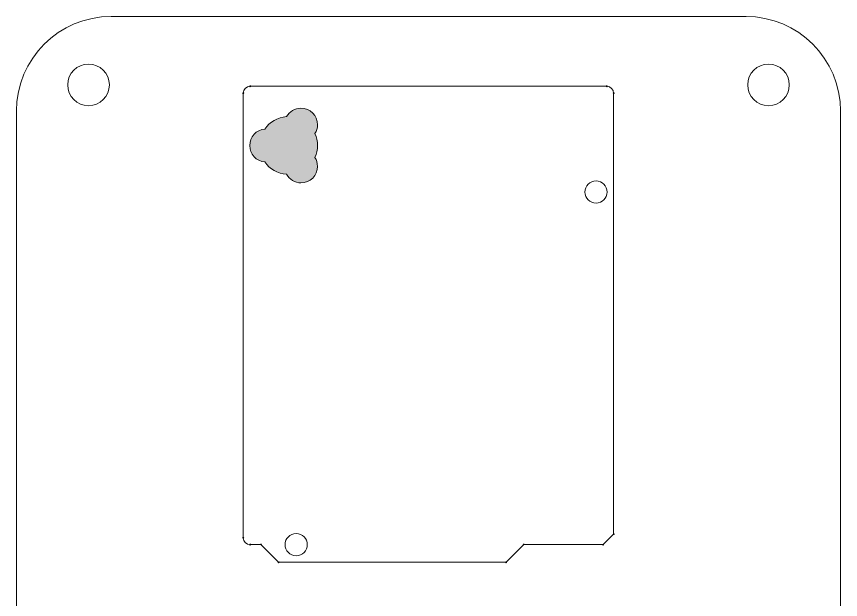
# Model space of a CAD drawing. Header units: inches. Extents: x 7 to 387, y -180 to -7.
# Drawn here: x 7.4 to 126.1, y -91.4 to -7.3 of the extents above; entities that cross this region are included whole.
import ezdxf

# ---------------------------------------------------------------- set-up
doc = ezdxf.new("R2010")
doc.units = ezdxf.units.IN
doc.header["$MEASUREMENT"] = 0
doc.layers.add('Layer 1', color=7, linetype='Continuous')

# ---------------------------------------------------------------- blocks, each defined once
blk = doc.blocks.new('block 2')
at = {"layer": 'Layer 1', "color": 1, "lineweight": 9, "true_color": 0xff0000}
blk.add_open_spline([(47.68, -81.84), (48.57, -81.84), (49.28, -82.55), (49.28, -83.44), (49.28, -84.32), (48.57, -85.04), (47.68, -85.04), (46.8, -85.04), (46.08, -84.32), (46.08, -83.44), (46.08, -82.55), (46.8, -81.84), (47.68, -81.84), (47.68, -81.84), (47.68, -81.84), (47.68, -81.84)], degree=3, knots=[0, 0, 0, 0, 1, 1, 1, 2, 2, 2, 3, 3, 3, 4, 4, 4, 5, 5, 5, 5], dxfattribs=at)
blk = doc.blocks.new('block 3')
at = {"layer": 'Layer 1', "color": 1, "lineweight": 9, "true_color": 0xff0000}
blk.add_open_spline([(90.86, -31.04), (91.75, -31.04), (92.46, -31.75), (92.46, -32.64), (92.46, -33.52), (91.75, -34.24), (90.86, -34.24), (89.98, -34.24), (89.26, -33.52), (89.26, -32.64), (89.26, -31.75), (89.98, -31.04), (90.86, -31.04), (90.86, -31.04), (90.86, -31.04), (90.86, -31.04)], degree=3, knots=[0, 0, 0, 0, 1, 1, 1, 2, 2, 2, 3, 3, 3, 4, 4, 4, 5, 5, 5, 5], dxfattribs=at)
blk = doc.blocks.new('block 5')
at = {"layer": 'Layer 1', "color": 5, "lineweight": 9, "true_color": 0x0000ff}
blk.add_lwpolyline([(93.4, -81.91), (91.88, -83.44)], dxfattribs=at)
blk = doc.blocks.new('block 6')
at = {"layer": 'Layer 1', "color": 5, "lineweight": 9, "true_color": 0x0000ff}
blk.add_open_spline([(91.84, -83.39), (91.81, -83.42), (91.81, -83.46), (91.84, -83.48), (91.86, -83.51), (91.9, -83.51), (91.93, -83.48)], degree=3, knots=[0, 0, 0, 0, 1, 1, 1, 2, 2, 2, 2], dxfattribs=at)
blk = doc.blocks.new('block 7')
at = {"layer": 'Layer 1', "color": 5, "lineweight": 9, "true_color": 0x0000ff}
blk.add_open_spline([(93.45, -81.96), (93.47, -81.93), (93.47, -81.89), (93.45, -81.87), (93.42, -81.84), (93.38, -81.84), (93.36, -81.87)], degree=3, knots=[0, 0, 0, 0, 1, 1, 1, 2, 2, 2, 2], dxfattribs=at)
blk = doc.blocks.new('block 8')
at = {"layer": 'Layer 1', "color": 5, "lineweight": 9, "true_color": 0x0000ff}
blk.add_lwpolyline([(80.45, -83.44), (77.91, -85.98)], dxfattribs=at)
blk = doc.blocks.new('block 9')
at = {"layer": 'Layer 1', "color": 5, "lineweight": 9, "true_color": 0x0000ff}
blk.add_open_spline([(77.87, -85.93), (77.84, -85.96), (77.84, -86), (77.87, -86.02), (77.89, -86.05), (77.93, -86.05), (77.96, -86.02)], degree=3, knots=[0, 0, 0, 0, 1, 1, 1, 2, 2, 2, 2], dxfattribs=at)
blk = doc.blocks.new('block 10')
at = {"layer": 'Layer 1', "color": 5, "lineweight": 9, "true_color": 0x0000ff}
blk.add_open_spline([(80.5, -83.48), (80.52, -83.46), (80.52, -83.42), (80.5, -83.39), (80.47, -83.37), (80.43, -83.37), (80.41, -83.39)], degree=3, knots=[0, 0, 0, 0, 1, 1, 1, 2, 2, 2, 2], dxfattribs=at)
blk = doc.blocks.new('block 11')
at = {"layer": 'Layer 1', "color": 5, "lineweight": 9, "true_color": 0x0000ff}
blk.add_lwpolyline([(77.91, -85.98), (45.14, -85.98)], dxfattribs=at)
blk = doc.blocks.new('block 12')
at = {"layer": 'Layer 1', "color": 5, "lineweight": 9, "true_color": 0x0000ff}
blk.add_open_spline([(45.14, -85.91), (45.11, -85.91), (45.08, -85.94), (45.08, -85.98), (45.08, -86.01), (45.11, -86.04), (45.14, -86.04)], degree=3, knots=[0, 0, 0, 0, 1, 1, 1, 2, 2, 2, 2], dxfattribs=at)
blk = doc.blocks.new('block 13')
at = {"layer": 'Layer 1', "color": 5, "lineweight": 9, "true_color": 0x0000ff}
blk.add_open_spline([(77.91, -86.04), (77.95, -86.04), (77.97, -86.01), (77.97, -85.98), (77.97, -85.94), (77.95, -85.91), (77.91, -85.91)], degree=3, knots=[0, 0, 0, 0, 1, 1, 1, 2, 2, 2, 2], dxfattribs=at)
blk = doc.blocks.new('block 14')
at = {"layer": 'Layer 1', "color": 5, "lineweight": 9, "true_color": 0x0000ff}
blk.add_lwpolyline([(45.14, -85.98), (42.6, -83.44)], dxfattribs=at)
blk = doc.blocks.new('block 15')
at = {"layer": 'Layer 1', "color": 5, "lineweight": 9, "true_color": 0x0000ff}
blk.add_open_spline([(42.65, -83.39), (42.62, -83.37), (42.58, -83.37), (42.56, -83.39), (42.53, -83.42), (42.53, -83.46), (42.56, -83.48)], degree=3, knots=[0, 0, 0, 0, 1, 1, 1, 2, 2, 2, 2], dxfattribs=at)
blk = doc.blocks.new('block 16')
at = {"layer": 'Layer 1', "color": 5, "lineweight": 9, "true_color": 0x0000ff}
blk.add_open_spline([(45.1, -86.02), (45.12, -86.05), (45.16, -86.05), (45.19, -86.02), (45.21, -86), (45.21, -85.96), (45.19, -85.93)], degree=3, knots=[0, 0, 0, 0, 1, 1, 1, 2, 2, 2, 2], dxfattribs=at)
blk = doc.blocks.new('block 17')
at = {"layer": 'Layer 1', "color": 5, "lineweight": 9, "true_color": 0x0000ff}
blk.add_lwpolyline([(42.6, -83.44), (41.06, -83.44)], dxfattribs=at)
blk = doc.blocks.new('block 18')
at = {"layer": 'Layer 1', "color": 5, "lineweight": 9, "true_color": 0x0000ff}
blk.add_open_spline([(41.06, -83.37), (41.03, -83.37), (41, -83.4), (41, -83.44), (41, -83.47), (41.03, -83.5), (41.06, -83.5)], degree=3, knots=[0, 0, 0, 0, 1, 1, 1, 2, 2, 2, 2], dxfattribs=at)
blk = doc.blocks.new('block 19')
at = {"layer": 'Layer 1', "color": 5, "lineweight": 9, "true_color": 0x0000ff}
blk.add_open_spline([(42.6, -83.5), (42.64, -83.5), (42.67, -83.47), (42.67, -83.44), (42.67, -83.4), (42.64, -83.37), (42.6, -83.37)], degree=3, knots=[0, 0, 0, 0, 1, 1, 1, 2, 2, 2, 2], dxfattribs=at)
blk = doc.blocks.new('block 20')
at = {"layer": 'Layer 1', "color": 5, "lineweight": 9, "true_color": 0x0000ff}
blk.add_open_spline([(40.06, -82.44), (40.06, -82.99), (40.51, -83.44), (41.06, -83.44)], degree=3, dxfattribs=at)
blk = doc.blocks.new('block 21')
at = {"layer": 'Layer 1', "color": 5, "lineweight": 9, "true_color": 0x0000ff}
blk.add_open_spline([(40.13, -82.44), (40.13, -82.4), (40.1, -82.37), (40.06, -82.37), (40.03, -82.37), (40, -82.4), (40, -82.44)], degree=3, knots=[0, 0, 0, 0, 1, 1, 1, 2, 2, 2, 2], dxfattribs=at)
blk = doc.blocks.new('block 22')
at = {"layer": 'Layer 1', "color": 5, "lineweight": 9, "true_color": 0x0000ff}
blk.add_open_spline([(41.06, -83.5), (41.1, -83.5), (41.13, -83.47), (41.13, -83.44), (41.13, -83.4), (41.1, -83.37), (41.06, -83.37)], degree=3, knots=[0, 0, 0, 0, 1, 1, 1, 2, 2, 2, 2], dxfattribs=at)
blk = doc.blocks.new('block 23')
at = {"layer": 'Layer 1', "color": 5, "lineweight": 9, "true_color": 0x0000ff}
blk.add_lwpolyline([(40.06, -82.44), (40.06, -18.4)], dxfattribs=at)
blk = doc.blocks.new('block 24')
at = {"layer": 'Layer 1', "color": 5, "lineweight": 9, "true_color": 0x0000ff}
blk.add_open_spline([(40.13, -18.4), (40.13, -18.36), (40.1, -18.33), (40.06, -18.33), (40.03, -18.33), (40, -18.36), (40, -18.4)], degree=3, knots=[0, 0, 0, 0, 1, 1, 1, 2, 2, 2, 2], dxfattribs=at)
blk = doc.blocks.new('block 25')
at = {"layer": 'Layer 1', "color": 5, "lineweight": 9, "true_color": 0x0000ff}
blk.add_open_spline([(40, -82.44), (40, -82.47), (40.03, -82.5), (40.06, -82.5), (40.1, -82.5), (40.13, -82.47), (40.13, -82.44)], degree=3, knots=[0, 0, 0, 0, 1, 1, 1, 2, 2, 2, 2], dxfattribs=at)
blk = doc.blocks.new('block 26')
at = {"layer": 'Layer 1', "color": 5, "lineweight": 9, "true_color": 0x0000ff}
blk.add_open_spline([(41.06, -17.4), (40.51, -17.4), (40.06, -17.85), (40.06, -18.4)], degree=3, dxfattribs=at)
blk = doc.blocks.new('block 27')
at = {"layer": 'Layer 1', "color": 5, "lineweight": 9, "true_color": 0x0000ff}
blk.add_open_spline([(41.06, -17.46), (41.1, -17.46), (41.13, -17.43), (41.13, -17.4), (41.13, -17.36), (41.1, -17.33), (41.06, -17.33)], degree=3, knots=[0, 0, 0, 0, 1, 1, 1, 2, 2, 2, 2], dxfattribs=at)
blk = doc.blocks.new('block 28')
at = {"layer": 'Layer 1', "color": 5, "lineweight": 9, "true_color": 0x0000ff}
blk.add_open_spline([(40, -18.4), (40, -18.43), (40.03, -18.46), (40.06, -18.46), (40.1, -18.46), (40.13, -18.43), (40.13, -18.4)], degree=3, knots=[0, 0, 0, 0, 1, 1, 1, 2, 2, 2, 2], dxfattribs=at)
blk = doc.blocks.new('block 29')
at = {"layer": 'Layer 1', "color": 5, "lineweight": 9, "true_color": 0x0000ff}
blk.add_lwpolyline([(41.06, -17.4), (92.4, -17.4)], dxfattribs=at)
blk = doc.blocks.new('block 30')
at = {"layer": 'Layer 1', "color": 5, "lineweight": 9, "true_color": 0x0000ff}
blk.add_open_spline([(92.4, -17.46), (92.44, -17.46), (92.47, -17.43), (92.47, -17.4), (92.47, -17.36), (92.44, -17.33), (92.4, -17.33)], degree=3, knots=[0, 0, 0, 0, 1, 1, 1, 2, 2, 2, 2], dxfattribs=at)
blk = doc.blocks.new('block 31')
at = {"layer": 'Layer 1', "color": 5, "lineweight": 9, "true_color": 0x0000ff}
blk.add_open_spline([(41.06, -17.33), (41.03, -17.33), (41, -17.36), (41, -17.4), (41, -17.43), (41.03, -17.46), (41.06, -17.46)], degree=3, knots=[0, 0, 0, 0, 1, 1, 1, 2, 2, 2, 2], dxfattribs=at)
blk = doc.blocks.new('block 32')
at = {"layer": 'Layer 1', "color": 5, "lineweight": 9, "true_color": 0x0000ff}
blk.add_open_spline([(93.4, -18.4), (93.4, -17.85), (92.96, -17.4), (92.4, -17.4)], degree=3, dxfattribs=at)
blk = doc.blocks.new('block 33')
at = {"layer": 'Layer 1', "color": 5, "lineweight": 9, "true_color": 0x0000ff}
blk.add_open_spline([(93.34, -18.4), (93.34, -18.43), (93.37, -18.46), (93.4, -18.46), (93.44, -18.46), (93.47, -18.43), (93.47, -18.4)], degree=3, knots=[0, 0, 0, 0, 1, 1, 1, 2, 2, 2, 2], dxfattribs=at)
blk = doc.blocks.new('block 34')
at = {"layer": 'Layer 1', "color": 5, "lineweight": 9, "true_color": 0x0000ff}
blk.add_open_spline([(92.4, -17.33), (92.37, -17.33), (92.34, -17.36), (92.34, -17.4), (92.34, -17.43), (92.37, -17.46), (92.4, -17.46)], degree=3, knots=[0, 0, 0, 0, 1, 1, 1, 2, 2, 2, 2], dxfattribs=at)
blk = doc.blocks.new('block 35')
at = {"layer": 'Layer 1', "color": 5, "lineweight": 9, "true_color": 0x0000ff}
blk.add_lwpolyline([(93.4, -18.4), (93.4, -81.91)], dxfattribs=at)
blk = doc.blocks.new('block 36')
at = {"layer": 'Layer 1', "color": 5, "lineweight": 9, "true_color": 0x0000ff}
blk.add_open_spline([(93.34, -81.91), (93.34, -81.95), (93.37, -81.98), (93.4, -81.98), (93.44, -81.98), (93.47, -81.95), (93.47, -81.91)], degree=3, knots=[0, 0, 0, 0, 1, 1, 1, 2, 2, 2, 2], dxfattribs=at)
blk = doc.blocks.new('block 37')
at = {"layer": 'Layer 1', "color": 5, "lineweight": 9, "true_color": 0x0000ff}
blk.add_open_spline([(93.47, -18.4), (93.47, -18.36), (93.44, -18.33), (93.4, -18.33), (93.37, -18.33), (93.34, -18.36), (93.34, -18.4)], degree=3, knots=[0, 0, 0, 0, 1, 1, 1, 2, 2, 2, 2], dxfattribs=at)
blk = doc.blocks.new('block 38')
at = {"layer": 'Layer 1', "color": 5, "lineweight": 9, "true_color": 0x0000ff}
blk.add_lwpolyline([(91.88, -83.44), (80.45, -83.44)], dxfattribs=at)
blk = doc.blocks.new('block 39')
at = {"layer": 'Layer 1', "color": 5, "lineweight": 9, "true_color": 0x0000ff}
blk.add_open_spline([(80.45, -83.37), (80.42, -83.37), (80.39, -83.4), (80.39, -83.44), (80.39, -83.47), (80.42, -83.5), (80.45, -83.5)], degree=3, knots=[0, 0, 0, 0, 1, 1, 1, 2, 2, 2, 2], dxfattribs=at)
blk = doc.blocks.new('block 40')
at = {"layer": 'Layer 1', "color": 5, "lineweight": 9, "true_color": 0x0000ff}
blk.add_open_spline([(91.88, -83.5), (91.92, -83.5), (91.94, -83.47), (91.94, -83.44), (91.94, -83.4), (91.92, -83.37), (91.88, -83.37)], degree=3, knots=[0, 0, 0, 0, 1, 1, 1, 2, 2, 2, 2], dxfattribs=at)
blk = doc.blocks.new('block 4')
at = {"layer": 'Layer 1'}
for name in ['block 26', 'block 31', 'block 27', 'block 29', 'block 34', 'block 30', 'block 32', 'block 24', 'block 28', 'block 23', 'block 37', 'block 33', 'block 35', 'block 7', 'block 21', 'block 25', 'block 20', 'block 5', 'block 36', 'block 18', 'block 22', 'block 17', 'block 15', 'block 19', 'block 14', 'block 8', 'block 39', 'block 10', 'block 38', 'block 6', 'block 40', 'block 12', 'block 16', 'block 11', 'block 9', 'block 13']:
    blk.add_blockref(name, (0, 0), dxfattribs=at)

msp = doc.modelspace()

# ---------------------------------------------------------------- hatches: boundary and pattern name
at = {"layer": 'Layer 1', "true_color": 0x231f20}
h = msp.add_hatch(color=179, dxfattribs=at)
h.dxf.hatch_style = 2
edge = h.paths.add_edge_path()
edge.add_spline(control_points=[(50.75, -25.93), (50.75, -26.54), (50.62, -27.13), (50.38, -27.65), (50.61, -28.02), (50.75, -28.46), (50.75, -28.93), (50.75, -30.24), (49.69, -31.31), (48.37, -31.31), (47.47, -31.31), (46.69, -30.81), (46.29, -30.08), (44.99, -29.99), (43.86, -29.3), (43.16, -28.3), (41.94, -28.19), (40.99, -27.17), (40.99, -25.93), (40.99, -24.68), (41.94, -23.66), (43.16, -23.55), (43.86, -22.55), (44.99, -21.86), (46.29, -21.77), (46.7, -21.04), (47.48, -20.55), (48.37, -20.55), (49.69, -20.55), (50.75, -21.61), (50.75, -22.93), (50.75, -23.4), (50.62, -23.83), (50.38, -24.2), (50.62, -24.73), (50.75, -25.31), (50.75, -25.93)], knot_values=[0, 0, 0, 0, 1, 1, 1, 2, 2, 2, 3, 3, 3, 4, 4, 4, 5, 5, 5, 6, 6, 6, 7, 7, 7, 8, 8, 8, 9, 9, 9, 10, 10, 10, 11, 11, 11, 12, 12, 12, 12], degree=3, periodic=1)

# ---------------------------------------------------------------- linework, layer by layer
at = {"layer": 'Layer 1', "color": 1, "lineweight": 9, "true_color": 0xff0000}
for points, knots in [([(112.46, -120.13), (112.46, -120.13), (21.01, -120.13), (21.01, -120.13), (13.52, -120.13), (7.4, -114.01), (7.4, -106.52), (7.4, -106.52), (7.4, -20.95), (7.4, -20.95), (7.4, -13.46), (13.52, -7.33), (21.01, -7.33), (21.01, -7.33), (112.46, -7.33), (112.46, -7.33), (119.95, -7.33), (126.07, -13.46), (126.07, -20.95), (126.07, -20.95), (126.07, -106.52), (126.07, -106.52), (126.07, -114.01), (119.95, -120.13), (112.46, -120.13)], [0, 0, 0, 0, 1, 1, 1, 2, 2, 2, 3, 3, 3, 4, 4, 4, 5, 5, 5, 6, 6, 6, 7, 7, 7, 8, 8, 8, 8]), ([(20.77, -17.19), (20.77, -18.85), (19.42, -20.19), (17.77, -20.19), (16.11, -20.19), (14.77, -18.85), (14.77, -17.19), (14.77, -15.53), (16.11, -14.19), (17.77, -14.19), (19.42, -14.19), (20.77, -15.53), (20.77, -17.19)], [0, 0, 0, 0, 1, 1, 1, 2, 2, 2, 3, 3, 3, 4, 4, 4, 4]), ([(118.7, -17.19), (118.7, -18.85), (117.36, -20.19), (115.7, -20.19), (114.05, -20.19), (112.7, -18.85), (112.7, -17.19), (112.7, -15.53), (114.05, -14.19), (115.7, -14.19), (117.36, -14.19), (118.7, -15.53), (118.7, -17.19)], [0, 0, 0, 0, 1, 1, 1, 2, 2, 2, 3, 3, 3, 4, 4, 4, 4])]:
    msp.add_open_spline(points, degree=3, knots=knots, dxfattribs=at)
at = {"layer": 'Layer 1', "lineweight": 0}
msp.add_open_spline([(50.75, -25.93), (50.75, -26.54), (50.62, -27.13), (50.38, -27.65), (50.61, -28.02), (50.75, -28.46), (50.75, -28.93), (50.75, -30.24), (49.69, -31.31), (48.37, -31.31), (47.47, -31.31), (46.69, -30.81), (46.29, -30.08), (44.99, -29.99), (43.86, -29.3), (43.16, -28.3), (41.94, -28.19), (40.99, -27.17), (40.99, -25.93), (40.99, -24.68), (41.94, -23.66), (43.16, -23.55), (43.86, -22.55), (44.99, -21.86), (46.29, -21.77), (46.7, -21.04), (47.48, -20.55), (48.37, -20.55), (49.69, -20.55), (50.75, -21.61), (50.75, -22.93), (50.75, -23.4), (50.62, -23.83), (50.38, -24.2), (50.62, -24.73), (50.75, -25.31), (50.75, -25.93)], degree=3, knots=[0, 0, 0, 0, 1, 1, 1, 2, 2, 2, 3, 3, 3, 4, 4, 4, 5, 5, 5, 6, 6, 6, 7, 7, 7, 8, 8, 8, 9, 9, 9, 10, 10, 10, 11, 11, 11, 12, 12, 12, 12], dxfattribs=at)

# ---------------------------------------------------------------- block references
at = {"layer": 'Layer 1'}
for name in ['block 4', 'block 3', 'block 2']:
    msp.add_blockref(name, (0, 0), dxfattribs=at)

doc.saveas('drawing.dxf')
